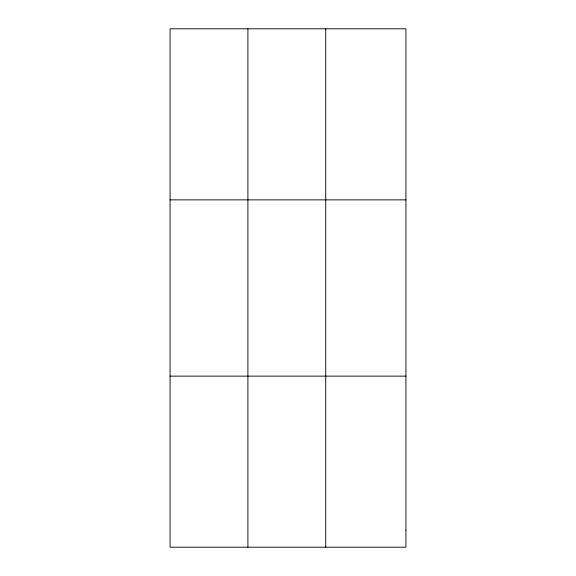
<?xml version="1.0" encoding="UTF-8"?>
<svg xmlns="http://www.w3.org/2000/svg" width="576" height="576" viewBox="0 0 576 576"><rect width="100%" height="100%" fill="white"/><g stroke="black" fill="none" stroke-linecap="round" stroke-linejoin="round"><path stroke-width="0.86" d="M247.903 28.8L247.903 547.2M325.735 28.8L325.735 547.2M170.078 199.872L405.922 199.872M170.078 376.128L405.922 376.128M405.922 530.093L405.922 547.2L170.078 547.2L170.078 28.8L405.922 28.8L405.922 530.093"/></g></svg>
